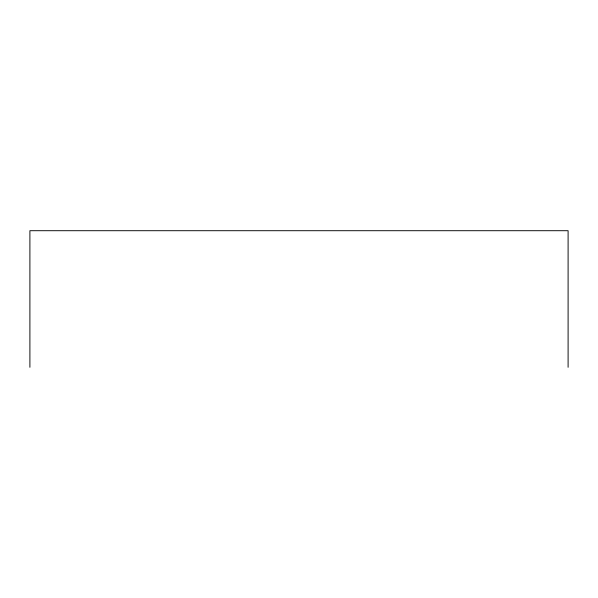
<?xml version="1.0" encoding="UTF-8"?>
<svg xmlns="http://www.w3.org/2000/svg" width="598" height="598" viewBox="0 0 598 598"><rect width="100%" height="100%" fill="white"/><g stroke="black" fill="none" stroke-linecap="round" stroke-linejoin="round"><path stroke-width="0.9" d="M568.1 367.292L568.1 230.708L29.9 230.708L29.9 367.292"/></g></svg>
